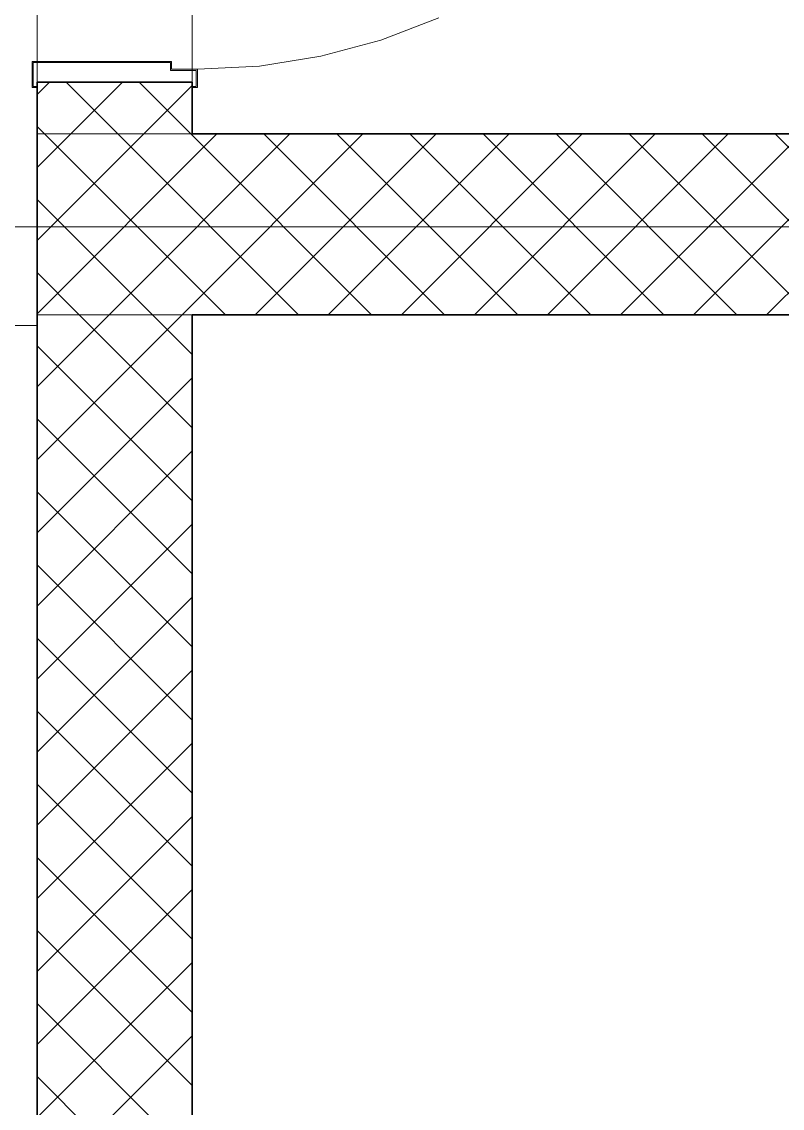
# Model space of a CAD drawing. Extents: x -882 to 613, y -179 to 707.
# Drawn here: x 104.89 to 134.33, y 255.99 to 298.03 of the extents above; entities that cross this region are included whole.
import ezdxf
from ezdxf.lldxf.tags import DXFTag

# ---------------------------------------------------------------- set-up
doc = ezdxf.new("R2010")
doc.units = 0
doc.layers.get('0').update_dxf_attribs({"lineweight": 13})
for name, color, linetype, lineweight in [('A-DOOR-____-OTLN', 7, 'Continuous', 9), ('A-DOOR-FRAM-MCUT', 7, 'Continuous', 9), ('A-DOOR-OPNG-OTLN', 7, 'Continuous', 9), ('A-FLOR-____-OTLN', 7, 'Continuous', 9), ('A-WALL-____-MCUT', 7, 'Continuous', 35), ('A-WALL-____-PATT', 7, 'Continuous', 35), ('C-PRKG-____-OTLN', 7, 'Continuous', 9), ('S-GRID-____-OTLN', 7, 'Continuous', 5)]:
    doc.layers.add(name, color=color, linetype=linetype, lineweight=lineweight)
tags = doc.linetypes.add('_Rasterlinie_', pattern=[0.375, 0.2, -0.05, 0.075, -0.05]).pattern_tags.tags
tags[10:11] = [DXFTag(74, 4), DXFTag(75, 0), DXFTag(340, '0'), DXFTag(46, 1.0), DXFTag(50, 0.0), DXFTag(44, 0.0), DXFTag(45, 0.0)]
tags[8:9] = [DXFTag(74, 4), DXFTag(75, 0), DXFTag(340, '0'), DXFTag(46, 1.0), DXFTag(50, 0.0), DXFTag(44, 0.0), DXFTag(45, 0.0)]
tags[6:7] = [DXFTag(74, 4), DXFTag(75, 0), DXFTag(340, '0'), DXFTag(46, 1.0), DXFTag(50, 0.0), DXFTag(44, 0.0), DXFTag(45, 0.0)]
tags[4:5] = [DXFTag(74, 4), DXFTag(75, 0), DXFTag(340, '0'), DXFTag(46, 1.0), DXFTag(50, 0.0), DXFTag(44, 0.0), DXFTag(45, 0.0)]
tags = doc.linetypes.add('Grundrissdarstellung Sturz', pattern=[0.25, 0.15, -0.05, 0, -0.05]).pattern_tags.tags
tags[10:11] = [DXFTag(74, 4), DXFTag(75, 0), DXFTag(340, '0'), DXFTag(46, 1.0), DXFTag(50, 0.0), DXFTag(44, 0.0), DXFTag(45, 0.0)]
tags[8:9] = [DXFTag(74, 4), DXFTag(75, 0), DXFTag(340, '0'), DXFTag(46, 1.0), DXFTag(50, 0.0), DXFTag(44, 0.0), DXFTag(45, 0.0)]
tags[6:7] = [DXFTag(74, 4), DXFTag(75, 0), DXFTag(340, '0'), DXFTag(46, 1.0), DXFTag(50, 0.0), DXFTag(44, 0.0), DXFTag(45, 0.0)]
tags[4:5] = [DXFTag(74, 4), DXFTag(75, 0), DXFTag(340, '0'), DXFTag(46, 1.0), DXFTag(50, 0.0), DXFTag(44, 0.0), DXFTag(45, 0.0)]

# ---------------------------------------------------------------- blocks, each defined once
blk = doc.blocks.new('Referenz-A0UJ2IESXE', base_point=(-902.382, -164.149))
at = {"layer": 'A-DOOR-____-OTLN', "color": 0, "linetype": 'Grundrissdarstellung Sturz', "ltscale": 0.13}
for p, q in [((105.488, 295.692), (105.488, 319.692)), ((111.488, 295.692), (111.488, 319.692))]:
    blk.add_line(p, q, dxfattribs=at)
at = {"layer": 'A-DOOR-FRAM-MCUT', "color": 0, "linetype": 'Continuous', "ltscale": 0.13}
for p, q in [((105.288, 296.492), (110.688, 296.492)), ((105.288, 295.492), (105.288, 296.492)), ((105.328, 296.452), (105.328, 295.532)), ((110.648, 296.452), (105.328, 296.452)), ((110.648, 296.152), (110.648, 296.452)), ((110.688, 296.492), (110.688, 296.192)), ((111.648, 296.152), (110.648, 296.152)), ((110.688, 296.192), (111.688, 296.192)), ((111.648, 295.532), (111.648, 296.152)), ((111.688, 296.192), (111.688, 295.492)), ((105.488, 295.492), (105.288, 295.492)), ((105.328, 295.532), (105.488, 295.532)), ((111.488, 295.532), (111.648, 295.532)), ((111.688, 295.492), (111.488, 295.492))]:
    blk.add_line(p, q, dxfattribs=at)
at = {"layer": 'A-DOOR-OPNG-OTLN', "color": 0, "linetype": 'Continuous', "ltscale": 0.13}
for p, q in [((118.795, 297.318), (121.043, 298.181)), ((116.47, 296.695), (118.795, 297.318)), ((114.092, 296.318), (116.47, 296.695)), ((111.688, 296.192), (114.092, 296.318))]:
    blk.add_line(p, q, dxfattribs=at)
at = {"layer": 'A-FLOR-____-OTLN', "color": 0, "linetype": 'Continuous', "ltscale": 0.13}
for p, q in [((105.488, 318.894), (105.488, 296.491)), ((105.488, 296.452), (105.488, 295.692))]:
    blk.add_line(p, q, dxfattribs=at)
at = {"layer": 'A-WALL-____-MCUT', "color": 0, "linetype": 'Continuous', "ltscale": 0.35}
for p, q in [((105.488, 295.692), (105.488, -84.808)), ((111.488, 295.692), (105.488, 295.692)), ((111.488, 293.692), (111.488, 295.692)), ((293.388, 293.692), (111.488, 293.692)), ((111.488, 286.692), (224.588, 286.692)), ((111.488, -78.808), (111.488, 286.692))]:
    blk.add_line(p, q, dxfattribs=at)
at = {"layer": 'A-WALL-____-MCUT', "color": 0, "linetype": 'Continuous', "lineweight": 9, "ltscale": 0.13}
for p, q in [((105.488, 293.692), (111.488, 293.692)), ((111.488, 286.692), (105.488, 286.692))]:
    blk.add_line(p, q, dxfattribs=at)
at = {"layer": 'A-WALL-____-PATT', "color": 0, "linetype": 'Continuous', "lineweight": 9, "ltscale": 0.13}
for p, q in [((105.488, 295.222), (105.958, 295.692)), ((108.604, 293.692), (106.604, 295.692)), ((106.787, 293.692), (108.787, 295.692)), ((111.433, 293.692), (109.433, 295.692)), ((109.615, 293.692), (111.488, 295.565)), ((105.776, 293.692), (105.488, 293.98)), ((105.488, 292.393), (106.787, 293.692)), ((105.488, 289.565), (109.615, 293.692)), ((105.488, 286.736), (112.443, 293.692)), ((112.776, 286.692), (105.776, 293.692)), ((108.272, 286.692), (115.272, 293.692)), ((115.604, 286.692), (108.604, 293.692)), ((111.1, 286.692), (118.1, 293.692)), ((118.433, 286.692), (111.433, 293.692)), ((113.929, 286.692), (120.929, 293.692)), ((121.261, 286.692), (114.261, 293.692)), ((116.757, 286.692), (123.757, 293.692)), ((124.09, 286.692), (117.09, 293.692)), ((119.586, 286.692), (126.586, 293.692)), ((126.918, 286.692), (119.918, 293.692)), ((122.414, 286.692), (129.414, 293.692)), ((129.747, 286.692), (122.747, 293.692)), ((125.242, 286.692), (132.242, 293.692)), ((132.575, 286.692), (125.575, 293.692)), ((128.071, 286.692), (135.071, 293.692)), ((135.403, 286.692), (128.403, 293.692)), ((130.899, 286.692), (137.899, 293.692)), ((138.232, 286.692), (131.232, 293.692)), ((133.728, 286.692), (140.728, 293.692)), ((141.06, 286.692), (134.06, 293.692)), ((109.948, 286.692), (105.488, 291.152)), ((107.119, 286.692), (105.488, 288.324)), ((105.488, 283.908), (108.272, 286.692)), ((105.488, 281.08), (111.1, 286.692)), ((111.488, 282.324), (107.119, 286.692)), ((111.488, 285.152), (109.948, 286.692)), ((111.488, 279.495), (105.488, 285.495)), ((105.488, 278.251), (111.488, 284.251)), ((111.488, 276.667), (105.488, 282.667)), ((105.488, 275.423), (111.488, 281.423)), ((111.488, 273.838), (105.488, 279.838)), ((105.488, 272.594), (111.488, 278.594)), ((111.488, 271.01), (105.488, 277.01)), ((105.488, 269.766), (111.488, 275.766)), ((111.488, 268.181), (105.488, 274.181)), ((105.488, 266.937), (111.488, 272.937)), ((111.488, 265.353), (105.488, 271.353)), ((105.488, 264.109), (111.488, 270.109)), ((111.488, 262.525), (105.488, 268.525)), ((105.488, 261.281), (111.488, 267.281)), ((111.488, 259.696), (105.488, 265.696)), ((105.488, 258.452), (111.488, 264.452)), ((111.488, 256.868), (105.488, 262.868)), ((105.488, 255.624), (111.488, 261.624)), ((111.488, 254.039), (105.488, 260.039)), ((105.488, 252.795), (111.488, 258.795)), ((111.488, 251.211), (105.488, 257.211))]:
    blk.add_line(p, q, dxfattribs=at)
at = {"layer": 'C-PRKG-____-OTLN', "color": 0, "linetype": 'Continuous', "ltscale": 0.13}
for p, q in [((105.488, 286.279), (5.488, 286.279)), ((105.488, 286.279), (5.488, 286.279)), ((5.488, 286.279), (105.488, 286.279))]:
    blk.add_line(p, q, dxfattribs=at)
at = {"layer": 'S-GRID-____-OTLN', "color": 0, "linetype": '_Rasterlinie_', "ltscale": 0.13}
blk.add_line((89.488, 290.092), (391.796, 290.092), dxfattribs=at)

msp = doc.modelspace()

# ---------------------------------------------------------------- block references
at = {"color": 9, "lineweight": 25, "ltscale": 0.25, "true_color": 0xc0c0c0}
msp.add_blockref('Referenz-A0UJ2IESXE', (-902.382, -164.149), dxfattribs=at)

doc.saveas('drawing.dxf')
